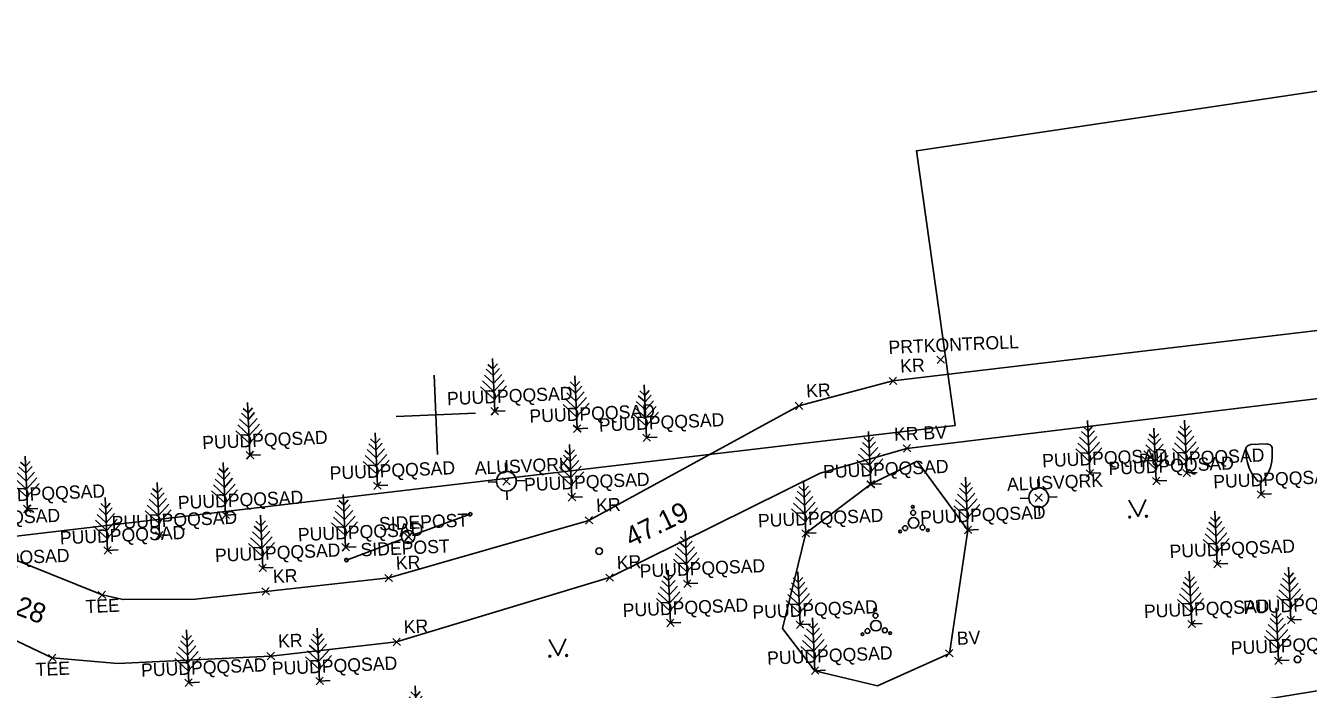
# Model space of a CAD drawing. Extents: x 642239 to 642427, y 6455849 to 6456008.
# Drawn here: x 642327 to 642375.6, y 6455944.04 to 6455969.16 of the extents above; entities that cross this region are included whole.
import ezdxf

# ---------------------------------------------------------------- set-up
doc = ezdxf.new("R2010")
doc.units = 0
for name, color, linetype in [('Level 1', 7, 'Continuous'), ('Level 10', 7, 'Continuous'), ('Level 15', 7, 'Continuous'), ('Level 17', 7, 'Continuous'), ('Level 18', 7, 'Continuous'), ('Level 19', 7, 'Continuous'), ('Level 20', 7, 'Continuous'), ('Level 21', 7, 'Continuous'), ('Level 22', 7, 'Continuous'), ('Level 23', 7, 'Continuous'), ('Level 7', 7, 'Continuous')]:
    doc.layers.add(name, color=color, linetype=linetype)

# ---------------------------------------------------------------- blocks, each defined once
blk = doc.blocks.new('PPS')
at = {"layer": 'Level 1'}
blk.add_circle((0, 0), 25, dxfattribs=at)
blk = doc.blocks.new('SC65816')
at = {"layer": 'Level 1'}
for p, q in [((-14, -14), (14, 14)), ((-14, 14), (14, -14))]:
    blk.add_line(p, q, dxfattribs=at)
blk = doc.blocks.new('SNOOL')
at = {"layer": 'Level 1'}
blk.add_lwpolyline([(0, 0), (225, 0)], dxfattribs=at)
for start, end in [(0, 180), (180, 0)]:
    blk.add_arc((225, 0), 6.25, start, end, dxfattribs=at)
blk = doc.blocks.new('RIST')
at = {"layer": 'Level 1'}
for points in [[(0, 150), (0, -150)], [(-150, 0), (150, 0)]]:
    blk.add_lwpolyline(points, dxfattribs=at)
blk = doc.blocks.new('KP')
at = {"layer": 'Level 1'}
for points in [[(-0.2, 37.5), (-0.2, 70.2)], [(-37.5, -0.1), (-69.7, -0.1)], [(0.1, -37.5), (0.1, -70.5)], [(37.5, -0.4), (70.5, -0.4)]]:
    blk.add_lwpolyline(points, dxfattribs=at)
blk.add_circle((0, 0), 37.5, dxfattribs=at)
blk = doc.blocks.new('BK')
at = {"layer": 'Level 1'}
blk.add_lwpolyline([(30, 190), (42.8, 185), (46.8, 181.3), (49.8, 174.2), (50, 170), (48.5, 138.1), (46.1, 122.5), (40, 100), (32.3, 82.5), (25.8, 71.3), (10, 50), (-10, 50), (-25.8, 71.3), (-32.3, 82.5), (-40, 100), (-46.1, 122.5), (-48.5, 138.1), (-50, 170), (-49.8, 174.2), (-46.8, 181.3), (-42.8, 185), (-30, 190), (30, 190)], close=True, dxfattribs=at)
blk.add_lwpolyline([(40, 0), (0, 0), (0, 50)], dxfattribs=at)
blk = doc.blocks.new('BM')
at = {"layer": 'Level 1'}
for points in [[(40, 0), (0, 0), (0, 200)], [(24.9, 159.9), (0, 135), (-24.9, 159.9)], [(18.1, 178.1), (0, 160), (-18.1, 178.1)], [(41.1, 116.1), (0, 75), (-41.1, 116.1)], [(33, 138), (0, 105), (-33, 138)], [(49.2, 94.2), (0, 45), (-49.2, 94.2)]]:
    blk.add_lwpolyline(points, dxfattribs=at)
blk = doc.blocks.new('BV')
at = {"layer": 'Level 1'}
for centre, radius in [((-0.1, 60.8), 5.06), ((0, 0), 20), ((0, 38.1), 9.23), ((-52.7, -30.5), 5.06), ((-33, -19), 9.23), ((33, -19), 9.23), ((52.7, -30.4), 5.06)]:
    blk.add_circle(centre, radius, dxfattribs=at)
blk = doc.blocks.new('KMURU')
at = {"layer": 'Level 1'}
for points in [[(-31.8, 62.8), (0, 0), (31.8, 62.8)], [(0, 0), (0, 0)]]:
    blk.add_lwpolyline(points, dxfattribs=at)
for centre in [(-31.8, -0.8), (31.8, -0.8)]:
    blk.add_circle(centre, 3.45, dxfattribs=at)

msp = doc.modelspace()

# ---------------------------------------------------------------- linework, layer by layer
at = {"layer": 'Level 15'}
for points in [[(642410.523, 6455963.357), (642407.928, 6455962.658), (642391.665, 6455960.705), (642378.819, 6455957.962), (642359.865, 6455955.711), (642356.303, 6455954.768), (642348.345, 6455950.43), (642340.756, 6455948.251), (642336.097, 6455947.742), (642333.439, 6455947.449), (642330.693, 6455947.435), (642329.896, 6455947.608), (642307.389, 6455956.663), (642295.643, 6455961.771), (642282.753, 6455965.342)], [(642410.784, 6455958.595), (642408.059, 6455959.001), (642404.876, 6455959.046), (642391.925, 6455958.409), (642379.211, 6455955.437), (642360.392, 6455953.159), (642357.11, 6455952.216), (642349.128, 6455948.264), (642341.055, 6455945.83), (642336.291, 6455945.292), (642330.499, 6455945.009), (642328.008, 6455945.226), (642328.008, 6455945.226), (642324.567, 6455946.858)]]:
    msp.add_lwpolyline(points, dxfattribs=at)
at = {"layer": 'Level 17'}
msp.add_lwpolyline([(642269.287, 6455979.845), (642269.002, 6455975.518), (642276.153, 6455943.889), (642362.217, 6455954.029), (642360.751, 6455964.423), (642403.574, 6455970.805), (642403.404, 6455948.447), (642351.197, 6455939.954), (642310.038, 6455935.528), (642278.799, 6455932.187)], dxfattribs=at)
at = {"layer": 'Level 18'}
msp.add_lwpolyline([(642362, 6455945.398), (642362.702, 6455950.065), (642360.783, 6455952.673), (642359.026, 6455951.799), (642356.558, 6455949.946), (642355.684, 6455946.336), (642356.905, 6455944.74), (642359.272, 6455944.17), (642362, 6455945.398)], dxfattribs=at)
at = {"layer": 'Level 20'}
for centre in [(642348.736, 6455949.27), (642375.19, 6455945.17)]:
    msp.add_circle(centre, 0.125, dxfattribs=at)

# ---------------------------------------------------------------- block references
at = {"layer": 'Level 10'}
for name, p, xscale, yscale, rotation in [('SNOOL', (642341.729, 6455949.898), 0.009999011356682092, 0.009999011356682092, 19.886856610992773), ('PPS', (642341.496, 6455949.809), 0.009999011356682092, 0.00999901135668209, 2.564140447406927), ('SNOOL', (642341.262, 6455949.721), 0.00999901135668209, 0.009999011356682092, -159.37797339350294)]:
    msp.add_blockref(name, p, dxfattribs=dict(at, xscale=xscale, yscale=yscale, rotation=rotation))
at = {"layer": 'Level 15', "xscale": 0.009999011356682092, "yscale": 0.00999901135668209, "rotation": 2.564140447406927}
for p in [(642359.865, 6455955.711), (642356.303, 6455954.768), (642360.392, 6455953.159), (642348.345, 6455950.43), (642340.756, 6455948.251), (642349.128, 6455948.264), (642329.896, 6455947.608), (642336.097, 6455947.742), (642341.055, 6455945.83), (642328.008, 6455945.226), (642336.291, 6455945.292)]:
    msp.add_blockref('SC65816', p, dxfattribs=at)
at = {"layer": 'Level 17', "xscale": 0.009999011356682092, "yscale": 0.00999901135668209, "rotation": 2.564140447406927}
msp.add_blockref('SC65816', (642361.67, 6455956.517), dxfattribs=at)
at = {"layer": 'Level 18', "xscale": 0.009999011356682092, "yscale": 0.00999901135668209, "rotation": 2.564140447406927}
for name, p in [('BV', (642360.645, 6455950.34)), ('KMURU', (642369.151, 6455950.58)), ('BV', (642359.219, 6455946.446)), ('KMURU', (642347.18, 6455945.31))]:
    msp.add_blockref(name, p, dxfattribs=at)
at = {"layer": 'Level 19', "xscale": 0.009999011356682092, "yscale": 0.00999901135668209, "rotation": 2.564140447406927}
for p in [(642344.775, 6455954.568), (642347.899, 6455953.901), (642350.529, 6455953.566), (642335.5, 6455952.902), (642367.326, 6455952.217), (642370.994, 6455952.23), (642340.329, 6455951.747), (642359.026, 6455951.799), (642369.838, 6455951.928), (642347.697, 6455951.311), (642373.81, 6455951.423), (642327.066, 6455950.869), (642334.577, 6455950.631), (642332.069, 6455949.871), (642341.496, 6455949.809), (642356.558, 6455949.946), (642362.702, 6455950.065), (642330.105, 6455949.296), (642339.125, 6455949.417), (642335.983, 6455948.633), (642372.153, 6455948.784), (642352.076, 6455948.04), (642351.432, 6455946.552), (642356.346, 6455946.485), (642371.183, 6455946.512), (642374.944, 6455946.661), (642374.471, 6455945.125), (642356.905, 6455944.74), (642333.183, 6455944.285), (642338.138, 6455944.35)]:
    msp.add_blockref('SC65816', p, dxfattribs=at)
at = {"layer": 'Level 21', "xscale": 0.009999011356682092, "yscale": 0.00999901135668209, "rotation": 2.564140447406927}
for name, p in [('KP', (642345.216, 6455951.912)), ('SC65816', (642345.216, 6455951.912)), ('KP', (642365.386, 6455951.295)), ('SC65816', (642365.386, 6455951.295))]:
    msp.add_blockref(name, p, dxfattribs=at)
at = {"layer": 'Level 22', "xscale": 0.009999011356682092, "yscale": 0.00999901135668209, "rotation": 2.564140447406927}
msp.add_blockref('RIST', (642342.542, 6455954.429), dxfattribs=at)
at = {"layer": 'Level 7', "xscale": 0.009999011356682092, "yscale": 0.00999901135668209, "rotation": 2.564140447406927}
for name, p in [('BM', (642344.775, 6455954.568)), ('BM', (642347.899, 6455953.901)), ('BM', (642350.529, 6455953.566)), ('BM', (642335.5, 6455952.902)), ('BM', (642359.026, 6455951.799)), ('BM', (642367.326, 6455952.217)), ('BM', (642369.838, 6455951.928)), ('BM', (642370.994, 6455952.23)), ('BM', (642340.329, 6455951.747)), ('BM', (642347.697, 6455951.311)), ('BK', (642373.81, 6455951.423)), ('BM', (642327.066, 6455950.869)), ('BM', (642334.577, 6455950.631)), ('BM', (642332.069, 6455949.871)), ('BM', (642356.558, 6455949.946)), ('BM', (642362.702, 6455950.065)), ('BM', (642339.125, 6455949.417)), ('BM', (642330.105, 6455949.296)), ('BM', (642335.983, 6455948.633)), ('BM', (642372.153, 6455948.784)), ('BM', (642352.076, 6455948.04)), ('BM', (642351.432, 6455946.552)), ('BM', (642356.346, 6455946.485)), ('BM', (642371.183, 6455946.512)), ('BM', (642374.944, 6455946.661)), ('BM', (642374.471, 6455945.125)), ('BM', (642356.905, 6455944.74)), ('BM', (642333.183, 6455944.285)), ('BM', (642338.138, 6455944.35)), ('SC65816', (642362, 6455945.398)), ('BM', (642341.852, 6455942.166))]:
    msp.add_blockref(name, p, dxfattribs=at)

# ---------------------------------------------------------------- texts
at = {"layer": 'Level 20'}
for s, rotation, p in [('47.19', 25.8286, (642349.945, 6455949.403)), ('47.28', 338.9925, (642325.242, 6455947.396))]:
    msp.add_text(s, height=0.7499, rotation=rotation, dxfattribs=at).set_placement(p)
at = {"layer": 'Level 23'}
for s, height, p in [('PRTKONTROLL', 0.49995, (642359.706, 6455956.732)), ('KR', 0.5, (642360.149, 6455956.027)), ('PUUDPQQSAD', 0.5, (642342.978, 6455954.791)), ('KR', 0.5, (642356.587, 6455955.085)), ('PUUDPQQSAD', 0.5, (642346.102, 6455954.125)), ('PUUDPQQSAD', 0.5, (642348.732, 6455953.789)), ('PUUDPQQSAD', 0.5, (642333.703, 6455953.125)), ('KR BV', 0.5, (642359.915, 6455953.441)), ('PUUDPQQSAD', 0.5, (642365.529, 6455952.44)), ('PUUDPQQSAD', 0.5, (642368.041, 6455952.151)), ('PUUDPQQSAD', 0.5, (642369.197, 6455952.453)), ('PUUDPQQSAD', 0.5, (642338.532, 6455951.97)), ('ALUSVQRK', 0.5, (642344.026, 6455952.162)), ('PUUDPQQSAD', 0.5, (642357.229, 6455952.022)), ('PUUDPQQSAD', 0.5, (642372.012, 6455951.646)), ('PUUDPQQSAD', 0.5, (642345.9, 6455951.534)), ('ALUSVQRK', 0.5, (642364.194, 6455951.545)), ('PUUDPQQSAD', 0.5, (642325.269, 6455951.092)), ('PUUDPQQSAD', 0.5, (642332.78, 6455950.854)), ('KR', 0.5, (642348.629, 6455950.746)), ('PUUDPQQSAD', 0.5, (642360.905, 6455950.288)), ('PUUDPQQSAD', 0.5, (642323.566, 6455950.168)), ('PUUDPQQSAD', 0.5, (642330.272, 6455950.094)), ('SIDEPOST', 0.5, (642340.402, 6455950.051)), ('PUUDPQQSAD', 0.5, (642354.76, 6455950.168)), ('PUUDPQQSAD', 0.5, (642328.308, 6455949.519)), ('PUUDPQQSAD', 0.5, (642337.328, 6455949.64)), ('PUUDPQQSAD', 0.5, (642334.186, 6455948.856)), ('SIDEPOST', 0.5, (642339.702, 6455949.066)), ('PUUDPQQSAD', 0.5, (642370.356, 6455949.007)), ('PUUDPQQSAD', 0.5, (642323.922, 6455948.655)), ('KR', 0.5, (642341.04, 6455948.567)), ('KR', 0.5, (642349.412, 6455948.581)), ('PUUDPQQSAD', 0.5, (642350.279, 6455948.263)), ('KR', 0.5, (642336.381, 6455948.058)), ('PUUDPQQSAD', 0.5, (642373.147, 6455946.884)), ('TEE', 0.5, (642329.28, 6455946.917)), ('PUUDPQQSAD', 0.5, (642349.635, 6455946.775)), ('PUUDPQQSAD', 0.5, (642354.549, 6455946.708)), ('PUUDPQQSAD', 0.5, (642369.386, 6455946.735)), ('KR', 0.5, (642341.339, 6455946.146)), ('KR', 0.5, (642336.575, 6455945.608)), ('BV', 0.5, (642362.295, 6455945.715)), ('PUUDPQQSAD', 0.5, (642372.675, 6455945.348)), ('PUUDPQQSAD', 0.5, (642355.108, 6455944.963)), ('TEE', 0.5, (642327.392, 6455944.535)), ('PUUDPQQSAD', 0.5, (642331.386, 6455944.508)), ('PUUDPQQSAD', 0.5, (642336.341, 6455944.573))]:
    msp.add_text(s, height=height, rotation=2.5641, dxfattribs=at).set_placement(p)

doc.saveas('drawing.dxf')
